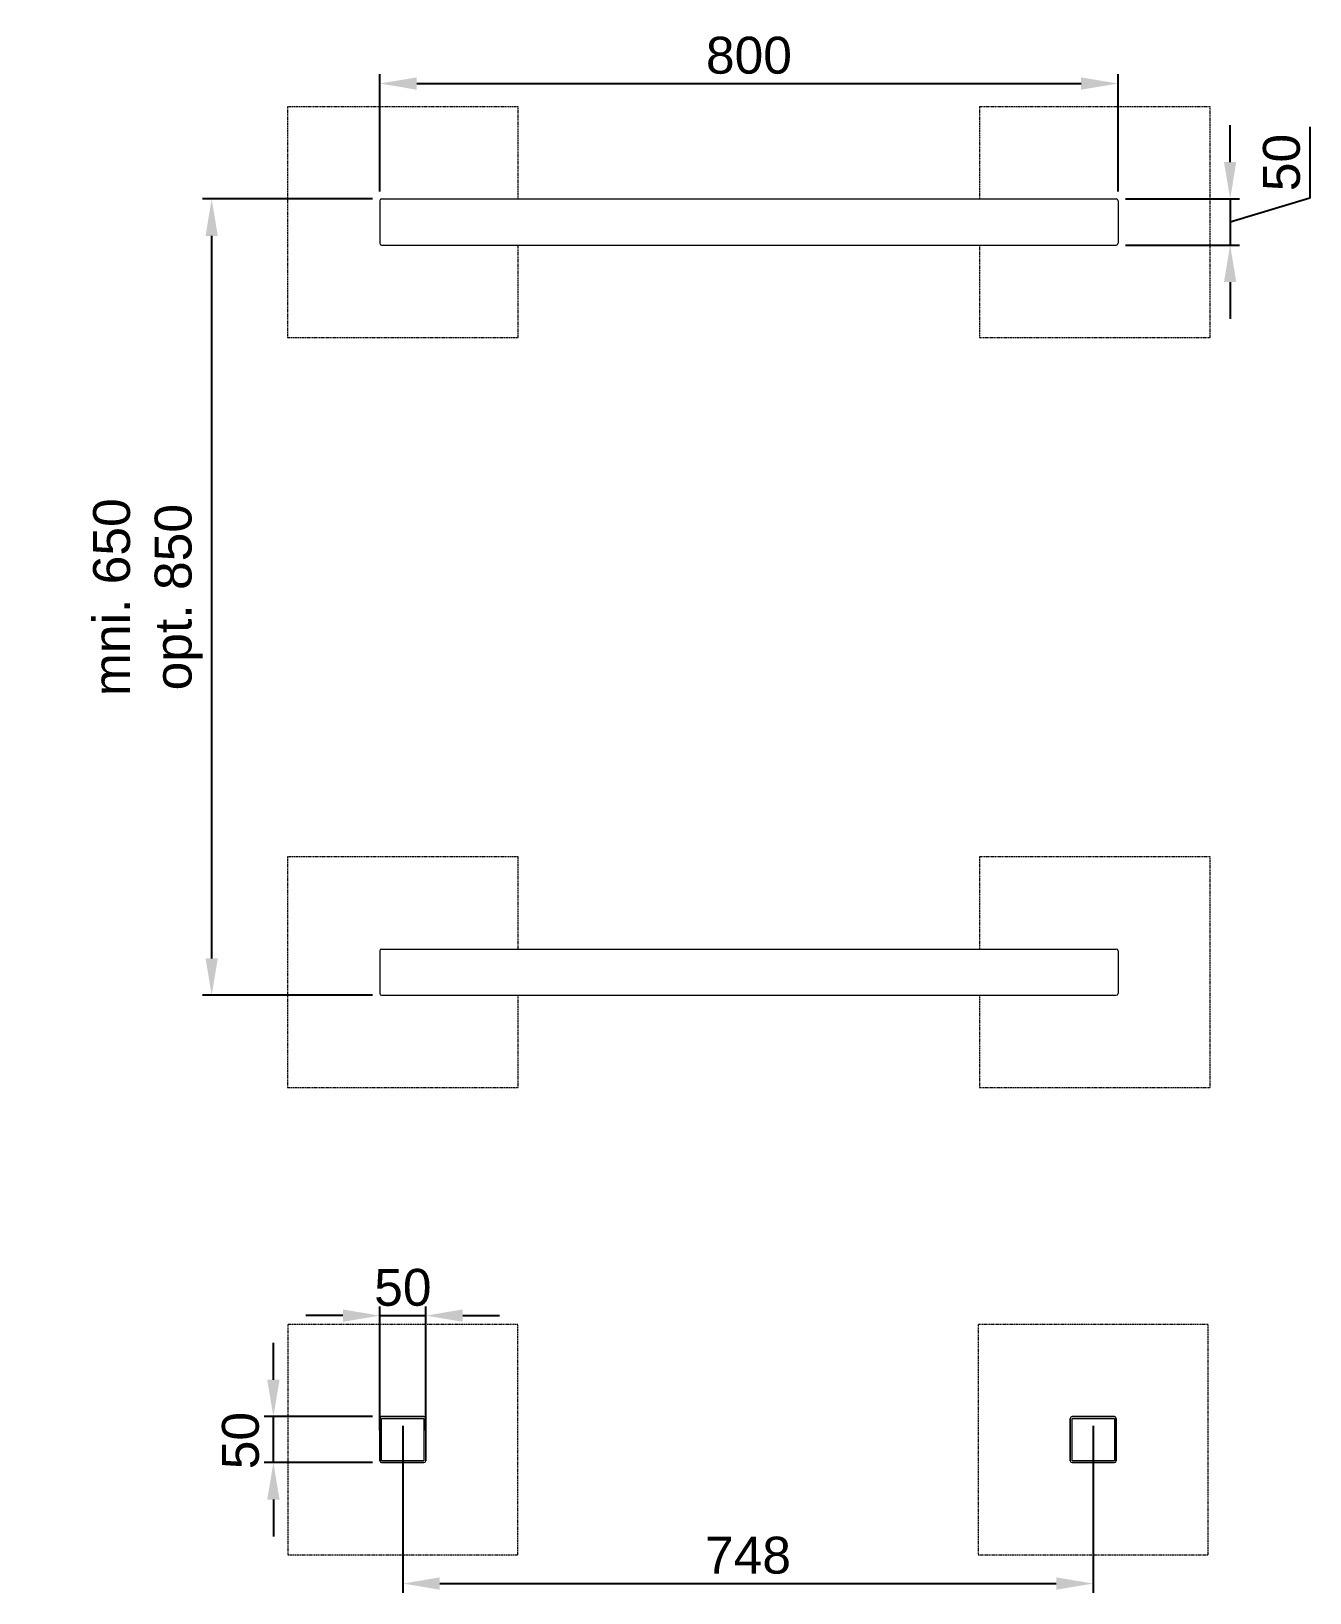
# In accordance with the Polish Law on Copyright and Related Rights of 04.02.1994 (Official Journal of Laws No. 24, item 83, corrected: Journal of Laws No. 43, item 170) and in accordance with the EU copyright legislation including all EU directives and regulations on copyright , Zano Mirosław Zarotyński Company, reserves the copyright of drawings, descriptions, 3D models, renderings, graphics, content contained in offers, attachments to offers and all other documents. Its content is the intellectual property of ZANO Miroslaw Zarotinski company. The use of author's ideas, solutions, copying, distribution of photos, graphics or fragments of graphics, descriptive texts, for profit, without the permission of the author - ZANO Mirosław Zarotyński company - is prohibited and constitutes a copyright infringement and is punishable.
# Model space of a CAD drawing. Header units: millimetres. Extents: x 468 to 13607, y -402 to 3127.
# Drawn here: x 541 to 1926, y -402 to 1289 of the extents above; entities that cross this region are included whole.
import ezdxf

# ---------------------------------------------------------------- set-up
doc = ezdxf.new("R2010")
doc.units = ezdxf.units.MM
doc.linetypes.add('HIDDEN', pattern=[1.905, 1.27, -0.635])
for name, color, linetype, lineweight in [('ZANO_R', 7, 'Continuous', 0), ('ZANO_R_przerywana', 7, 'HIDDEN', 0), ('ZANO_W', 1, 'Continuous', 0)]:
    doc.layers.add(name, color=color, linetype=linetype, lineweight=lineweight)
doc.styles.get("Standard").update_dxf_attribs({"font": 'ARIALUNI.TTF'})
doc.dimstyles.new('pl i ang', dxfattribs={"dimtxt": 50, "dimasz": 50, "dimexe": 1.25, "dimexo": 0.625, "dimgap": 10, "dimtad": 1, "dimtoh": 1, "dimtxsty": 'Standard', "dimcen": 2.5, "dimclrd": 1, "dimclre": 1, "dimclrt": 1, "dimadec": 0, "dimazin": 0, "dimtfac": 1, "dimtmove": 0, "dimatfit": 3, "dimfxl": 1, "dimarcsym": 1})

# ---------------------------------------------------------------- blocks, each defined once
blk = doc.blocks.new('*D460')
at = {"layer": 'ZANO_W', "color": 1, "lineweight": -2}
for p, q in [((910.4, 1107.6), (726.2, 1107.6)), ((736.2, 1067.6), (736.2, 284.9)), ((910.4, 244.9), (726.2, 244.9))]:
    blk.add_line(p, q, dxfattribs=at)
at = {"layer": 'ZANO_W', "color": 1}
for points in [[(742.9, 1067.6), (729.6, 1067.6), (736.2, 1107.6)], [(729.6, 284.9), (742.9, 284.9), (736.2, 244.9)]]:
    blk.add_solid(points, dxfattribs=at)
at = {"layer": 'ZANO_W', "color": 1, "insert": (667.1, 676.2), "char_height": 40, "attachment_point": 5, "rotation": 90}
blk.add_mtext('mni. 650 \\Popt. 850', dxfattribs=at)
blk = doc.blocks.new('*D462')
at = {"layer": 'ZANO_W', "color": 1, "lineweight": -2}
for p, q in [((943.4, -221.6), (943.4, -402.5)), ((1691.5, -221.6), (1691.5, -402.5)), ((983.4, -392.5), (1651.5, -392.5))]:
    blk.add_line(p, q, dxfattribs=at)
at = {"layer": 'ZANO_W', "color": 1}
for points in [[(983.4, -385.8), (983.4, -399.1), (943.4, -392.5)], [(1651.5, -399.1), (1651.5, -385.8), (1691.5, -392.5)]]:
    blk.add_solid(points, dxfattribs=at)
at = {"layer": 'ZANO_W', "color": 1, "insert": (1317.4, -362), "char_height": 40, "attachment_point": 5}
blk.add_mtext('748', dxfattribs=at)
blk = doc.blocks.new('*D463')
at = {"layer": 'ZANO_W', "color": 1, "lineweight": -2}
for p, q in [((918.4, -226.6), (918.4, -92.2)), ((968.3, -226.6), (968.3, -92.2)), ((878.4, -102.2), (838.4, -102.2)), ((918.4, -102.2), (968.3, -102.2)), ((1008.3, -102.2), (1048.3, -102.2))]:
    blk.add_line(p, q, dxfattribs=at)
at = {"layer": 'ZANO_W', "color": 1}
for points in [[(878.4, -108.9), (878.4, -95.5), (918.4, -102.2)], [(1008.3, -95.5), (1008.3, -108.9), (968.3, -102.2)]]:
    blk.add_solid(points, dxfattribs=at)
at = {"layer": 'ZANO_W', "color": 1, "insert": (943.4, -71.8), "char_height": 40, "attachment_point": 5}
blk.add_mtext('50', dxfattribs=at)
blk = doc.blocks.new('*D464')
at = {"layer": 'ZANO_W', "color": 1, "lineweight": -2}
for p, q in [((803.1, -171.6), (803.1, -131.6)), ((910.4, -211.6), (793.1, -211.6)), ((803.1, -261.5), (803.1, -211.6)), ((910.4, -261.5), (793.1, -261.5)), ((803.1, -301.5), (803.1, -341.5))]:
    blk.add_line(p, q, dxfattribs=at)
at = {"layer": 'ZANO_W', "color": 1}
for points in [[(796.4, -171.6), (809.8, -171.6), (803.1, -211.6)], [(809.8, -301.5), (796.4, -301.5), (803.1, -261.5)]]:
    blk.add_solid(points, dxfattribs=at)
at = {"layer": 'ZANO_W', "color": 1, "insert": (767.6, -237.6), "char_height": 40, "attachment_point": 5, "rotation": 90}
blk.add_mtext('50', dxfattribs=at)
blk = doc.blocks.new('*D465')
at = {"layer": 'ZANO_W', "color": 1, "lineweight": -2}
for p, q in [((918.4, 1115.6), (918.4, 1242.7)), ((1718.4, 1115.6), (1718.4, 1242.7)), ((958.4, 1232.7), (1678.4, 1232.7))]:
    blk.add_line(p, q, dxfattribs=at)
at = {"layer": 'ZANO_W', "color": 1}
for points in [[(958.4, 1239.3), (958.4, 1226), (918.4, 1232.7)], [(1678.4, 1226), (1678.4, 1239.3), (1718.4, 1232.7)]]:
    blk.add_solid(points, dxfattribs=at)
at = {"layer": 'ZANO_W', "color": 1, "insert": (1318.4, 1263.1), "char_height": 40, "attachment_point": 5}
blk.add_mtext('800', dxfattribs=at)
blk = doc.blocks.new('*D466')
at = {"layer": 'ZANO_W', "color": 1, "lineweight": -2}
for p, q in [((1839.9, 1147.6), (1839.9, 1187.6)), ((1926.2, 1185.8), (1926.2, 1108.5)), ((1726.4, 1107.6), (1849.9, 1107.6)), ((1926.2, 1108.5), (1839.9, 1082.6)), ((1839.9, 1107.6), (1839.9, 1057.6)), ((1726.4, 1057.6), (1849.9, 1057.6)), ((1839.9, 1017.6), (1839.9, 977.6))]:
    blk.add_line(p, q, dxfattribs=at)
at = {"layer": 'ZANO_W', "color": 1}
for points in [[(1833.2, 1147.6), (1846.5, 1147.6), (1839.9, 1107.6)], [(1846.5, 1017.6), (1833.2, 1017.6), (1839.9, 1057.6)]]:
    blk.add_solid(points, dxfattribs=at)
at = {"layer": 'ZANO_W', "color": 1, "insert": (1895.7, 1147.1), "char_height": 40, "attachment_point": 5, "rotation": 90}
blk.add_mtext('50', dxfattribs=at)

msp = doc.modelspace()

# ---------------------------------------------------------------- linework, layer by layer
at = {"layer": 'ZANO_R'}
for p, q in [((918.4, 1105.6), (918.4, 1059.6)), ((920.4, 1107.6), (1716.4, 1107.6)), ((1718.4, 1105.6), (1718.4, 1059.6)), ((920.4, 1057.6), (1716.4, 1057.6)), ((918.4, 292.9), (918.4, 246.9)), ((920.4, 294.9), (1716.4, 294.9)), ((1718.4, 292.9), (1718.4, 246.9)), ((920.4, 244.9), (1716.4, 244.9)), ((918.4, -213.6), (918.4, -259.5)), ((918.4, -259.5), (918.4, -213.6)), ((966.3, -211.6), (920.4, -211.6)), ((920.4, -211.6), (966.3, -211.6)), ((920.4, -213.6), (966.3, -213.6)), ((920.4, -259.5), (920.4, -213.6)), ((966.3, -213.6), (966.3, -259.5)), ((968.3, -259.5), (968.3, -213.6)), ((968.3, -213.6), (968.3, -259.5)), ((1666.6, -213.6), (1666.6, -259.5)), ((1666.6, -259.5), (1666.6, -213.6)), ((1714.5, -211.6), (1668.6, -211.6)), ((1668.6, -211.6), (1714.5, -211.6)), ((1668.6, -213.6), (1714.5, -213.6)), ((1668.6, -259.5), (1668.6, -213.6)), ((1714.5, -213.6), (1714.5, -259.5)), ((1716.4, -259.5), (1716.4, -213.6)), ((1716.4, -213.6), (1716.4, -259.5)), ((966.3, -259.5), (920.4, -259.5)), ((920.4, -261.5), (966.3, -261.5)), ((966.3, -261.5), (920.4, -261.5)), ((1714.5, -259.5), (1668.6, -259.5)), ((1668.6, -261.5), (1714.5, -261.5)), ((1714.5, -261.5), (1668.6, -261.5))]:
    msp.add_line(p, q, dxfattribs=at)
for centre, radius, start, end in [((920.4, 1105.6), 2, 90, 180), ((1716.4, 1105.6), 2, 0, 90), ((920.4, 1059.6), 2, 180, 270), ((1716.4, 1059.6), 2, 270, 0), ((920.4, 292.9), 2, 90, 180), ((1716.4, 292.9), 2, 0, 90), ((920.4, 246.9), 2, 180, 270), ((1716.4, 246.9), 2, 270, 0), ((920.4, -213.6), 1.99, 90, 180), ((920.4, -213.6), 1.99, 90, 180), ((966.3, -213.6), 1.99, 0, 90), ((966.3, -213.6), 1.99, 0, 90), ((1668.6, -213.6), 1.99, 90, 180), ((1668.6, -213.6), 1.99, 90, 180), ((1714.5, -213.6), 1.99, 0, 90), ((1714.5, -213.6), 1.99, 0, 90), ((920.4, -259.5), 1.99, 180, 270), ((920.4, -259.5), 1.99, 180, 270), ((966.3, -259.5), 1.99, 270, 0), ((966.3, -259.5), 1.99, 270, 0), ((1668.6, -259.5), 1.99, 180, 270), ((1668.6, -259.5), 1.99, 180, 270), ((1714.5, -259.5), 1.99, 270, 0), ((1714.5, -259.5), 1.99, 270, 0)]:
    msp.add_arc(centre, radius, start, end, dxfattribs=at)
at = {"layer": 'ZANO_R_przerywana'}
for p, q in [((818.4, 1207.6), (818.4, 957.6)), ((1068.4, 1207.6), (818.4, 1207.6)), ((1068.4, 1107.6), (1068.4, 1207.6)), ((1568.4, 1207.6), (1568.4, 1107.6)), ((1818.4, 1207.6), (1568.4, 1207.6)), ((1818.4, 957.6), (1818.4, 1207.6)), ((1068.4, 957.6), (1068.4, 1057.6)), ((1568.4, 1057.6), (1568.4, 957.6)), ((818.4, 957.6), (1068.4, 957.6)), ((1568.4, 957.6), (1818.4, 957.6)), ((818.4, 394.9), (818.4, 144.9)), ((1068.4, 394.9), (818.4, 394.9)), ((1068.4, 294.9), (1068.4, 394.9)), ((1568.4, 394.9), (1568.4, 294.9)), ((1818.4, 394.9), (1568.4, 394.9)), ((1818.4, 144.9), (1818.4, 394.9)), ((1068.4, 144.9), (1068.4, 244.9)), ((1568.4, 244.9), (1568.4, 144.9)), ((818.4, 144.9), (1068.4, 144.9)), ((1568.4, 144.9), (1818.4, 144.9)), ((818.7, -111.9), (818.7, -361.3)), ((1068.1, -111.9), (818.7, -111.9)), ((1068.1, -361.3), (1068.1, -111.9)), ((1566.8, -111.9), (1566.8, -361.3)), ((1816.2, -111.9), (1566.8, -111.9)), ((1816.2, -361.3), (1816.2, -111.9)), ((818.7, -361.3), (1068.1, -361.3)), ((1566.8, -361.3), (1816.2, -361.3))]:
    msp.add_line(p, q, dxfattribs=at)

# ---------------------------------------------------------------- dimensions: what is measured, and where the dimension line sits
at = {"layer": 'ZANO_W'}
for base, p1, p2, picture, middle in [((1718.4, 1232.7), (918.4, 1105.6), (1718.4, 1105.6), '*D465', (1318.4, 1263.1)), ((1691.5, -392.5), (943.4, -211.6), (1691.5, -211.6), '*D462', (1317.4, -362))]:
    dim = msp.add_linear_dim(base=base, p1=p1, p2=p2, dimstyle='pl i ang', override={"dimtxt": 40, "dimasz": 40, "dimexe": 10, "dimexo": 10, "dimtoh": 0, "dimdec": 0, "dimtdec": 0, "dimtmove": 1}, dxfattribs=at)
    dim.commit()
    dim.dimension.update_dxf_attribs({"geometry": picture, "text_midpoint": middle})
dim = msp.add_linear_dim(base=(1839.9, 1057.6), p1=(1716.4, 1107.6), p2=(1716.4, 1057.6), angle=90, dimstyle='pl i ang', override={"dimtxt": 40, "dimasz": 40, "dimexe": 10, "dimexo": 10, "dimtoh": 0, "dimdec": 0, "dimtdec": 0, "dimtmove": 1}, dxfattribs=at)
dim.commit()
dim.dimension.update_dxf_attribs({"geometry": '*D466', "text_midpoint": (1895.7, 1118.5)})
dim = msp.add_linear_dim(base=(736.2, 244.9), p1=(920.4, 1107.6), p2=(920.4, 244.9), angle=90, text='mni. 650 \\Popt. 850', dimstyle='pl i ang', override={"dimtxt": 40, "dimasz": 40, "dimexe": 10, "dimexo": 10, "dimtoh": 0, "dimdec": 0, "dimtxsty": 'Standard', "dimtdec": 0, "dimtmove": 1}, dxfattribs=at)
dim.commit()
dim.dimension.update_dxf_attribs({"geometry": '*D460', "text_midpoint": (667.1, 676.2)})
dim = msp.add_linear_dim(base=(968.3, -102.2), p1=(918.4, -236.6), p2=(968.3, -236.6), dimstyle='pl i ang', override={"dimtxt": 40, "dimasz": 40, "dimexe": 10, "dimexo": 10, "dimtoh": 0, "dimdec": 0, "dimtdec": 0, "dimtmove": 1}, dxfattribs=at)
dim.commit()
dim.dimension.update_dxf_attribs({"geometry": '*D463', "text_midpoint": (943.4, -102.2), "dimtype": 160})
dim = msp.add_linear_dim(base=(803.1, -211.6), p1=(920.4, -261.5), p2=(920.4, -211.6), angle=90, dimstyle='pl i ang', override={"dimtxt": 40, "dimasz": 40, "dimexe": 10, "dimexo": 10, "dimtoh": 0, "dimdec": 0, "dimtdec": 0, "dimtmove": 1}, dxfattribs=at)
dim.commit()
dim.dimension.update_dxf_attribs({"geometry": '*D464', "text_midpoint": (798.1, -237.6), "dimtype": 160})

doc.saveas('drawing.dxf')
